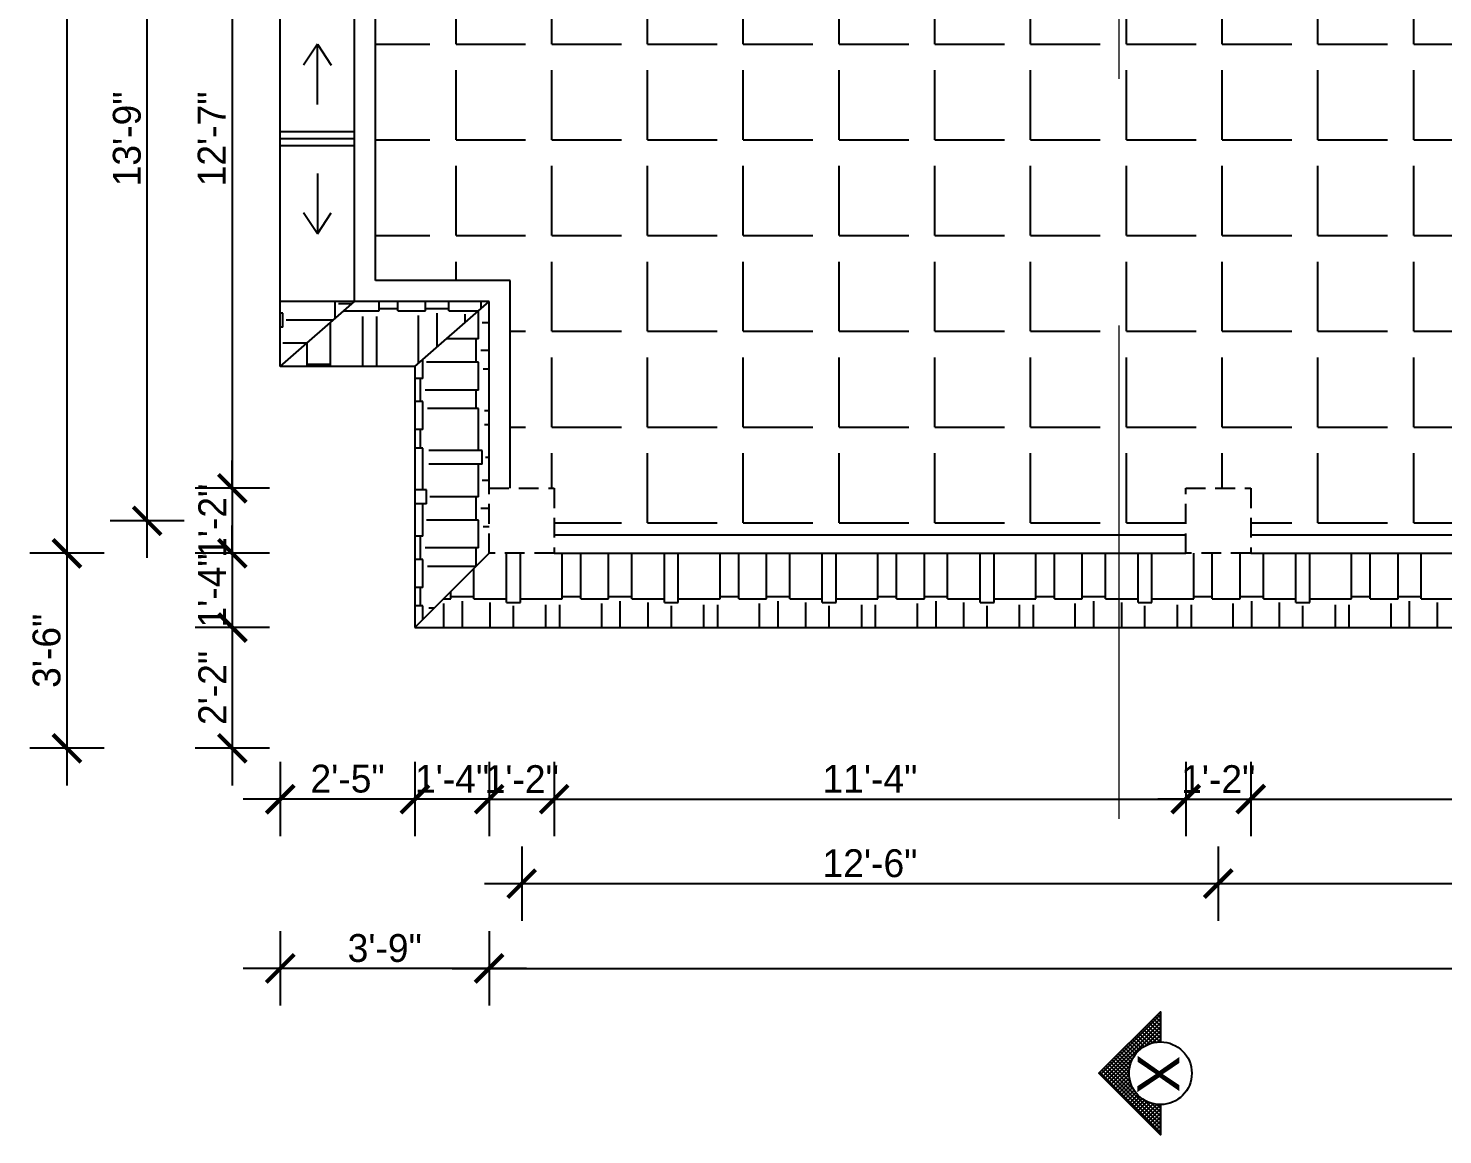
# Model space of a CAD drawing. Header units: inches. Extents: x 3672 to 10975, y -27382 to -746.
# Drawn here: x 8236.9 to 8541.5, y -26492.7 to -26254.3 of the extents above; entities that cross this region are included whole.
import ezdxf

# ---------------------------------------------------------------- set-up
doc = ezdxf.new("R2010")
doc.units = ezdxf.units.IN
doc.header["$LTSCALE"] = 17
doc.header["$MEASUREMENT"] = 0
doc.linetypes.add('21_FP_00$0$HIDDEN', pattern=[0.375, 0.25, -0.125])
doc.linetypes.add('PHANTOM2', pattern=[1.25, 0.625, -0.125, 0.125, -0.125, 0.125, -0.125])
for name, color, linetype, lineweight in [('25 BOT BAR', 12, 'Continuous', 25), ('aa_section_line', 2, 'PHANTOM2', 13), ('DOOR & WIN', 1, 'Continuous', 25), ('OUTLINE', 1, 'Continuous', 25)]:
    doc.layers.add(name, color=color, linetype=linetype, lineweight=lineweight)
doc.layers.add('A-Sect-Iden', color=111, linetype='Continuous')
doc.styles.add('ARCHITECTURE', font='stylu.ttf')
doc.styles.add('HEADING', font='swissel.ttf')
doc.dimstyles.new('8 SCALE', dxfattribs={"dimscale": 0, "dimtxt": 6, "dimasz": 6, "dimexe": 8, "dimexo": 8, "dimgap": 1.25, "dimtad": 1, "dimdec": 0, "dimzin": 3, "dimdsep": 46, "dimlunit": 4, "dimtxsty": 'ARCHITECTURE', "dimblk": 'ARCHTICK', "dimcen": 8, "dimdle": 8, "dimclrd": 5, "dimclre": 5, "dimclrt": 7, "dimadec": 0, "dimazin": 0, "dimtfac": 0.75, "dimtdec": 0, "dimtix": 1, "dimtmove": 2, "dimatfit": 3, "dimldrblk": 'ARCHTICK', "dimfxl": 8, "dimfxlon": 1, "dimtolj": 1, "dimtzin": 0, "dimlwd": -1, "dimlwe": -1, "dimarcsym": 0})
pattern_1 = [(0, (-1674.138, -7513.282), (25.5, 12), [6, -5, 7, -3, 9, -4]), (0, (-1668.138, -7512.782), (25.5, 12), [5, -19, 4, -6]), (0, (-1656.138, -7514.032), (25.5, 12), [3, -31]), (90, (-1674.1384, -7513.282), (-8.5, 12), [11.5, -36.5]), (90, (-1668.1384, -7513.282), (-8.5, 12), [11.25, -36.75]), (90, (-1663.1384, -7513.282), (-8.5, 12), [10.5, -37.5]), (90, (-1656.1384, -7514.032), (-8.5, 12), [11.5, -36.5]), (90, (-1653.1384, -7514.032), (-8.5, 12), [11.5, -36.5]), (90, (-1644.1384, -7513.282), (-8.5, 12), [11, -37])]

# ---------------------------------------------------------------- blocks, each defined once
blk = doc.blocks.new('_ArchTick')
at = {"color": 0, "linetype": 'ByBlock', "const_width": 0.15}
blk.add_lwpolyline([(-0.5, -0.5), (0.5, 0.5)], dxfattribs=at)
blk = doc.blocks.new('*D3347')
at = {"layer": '25 BOT BAR', "color": 5, "transparency": 16777216}
for p, q in [((8280.83, -26194.92), (8280.83, -26361.44)), ((8288.83, -26202.92), (8272.83, -26202.92)), ((8288.83, -26353.44), (8272.83, -26353.44))]:
    blk.add_line(p, q, dxfattribs=at)
at = {"layer": 'Defpoints', "color": 0, "transparency": 16777216}
for p in [(8336.15, -26202.92), (8280.83, -26353.44), (8336.15, -26353.44)]:
    blk.add_point(p, dxfattribs=at)
at = {"layer": '25 BOT BAR', "color": 5, "transparency": 16777216, "xscale": 6, "yscale": 6, "zscale": 6}
for p, rotation in [((8280.83, -26202.92), 90), ((8280.83, -26353.44), 270)]:
    blk.add_blockref('_ArchTick', p, dxfattribs=dict(at, rotation=rotation))
at = {"layer": '25 BOT BAR', "color": 7, "transparency": 16777216, "insert": (8276.37, -26278.18), "char_height": 6, "attachment_point": 5, "rotation": 90, "style": 'ARCHITECTURE'}
blk.add_mtext('\\A1;12\'-7"', dxfattribs=at)
blk = doc.blocks.new('*D3348')
at = {"layer": '25 BOT BAR', "color": 5, "transparency": 16777216}
for p, q in [((8280.83, -26353.44), (8280.83, -26347.44)), ((8288.83, -26353.44), (8272.83, -26353.44)), ((8280.83, -26353.44), (8280.83, -26367.44)), ((8288.83, -26367.44), (8272.83, -26367.44)), ((8280.83, -26367.44), (8280.83, -26373.44))]:
    blk.add_line(p, q, dxfattribs=at)
at = {"layer": 'Defpoints', "color": 0, "transparency": 16777216}
for p in [(8336.15, -26353.44), (8280.83, -26367.44), (8336.15, -26367.44)]:
    blk.add_point(p, dxfattribs=at)
at = {"layer": '25 BOT BAR', "color": 5, "transparency": 16777216, "xscale": 6, "yscale": 6, "zscale": 6}
for p, rotation in [((8280.83, -26353.44), 270), ((8280.83, -26367.44), 90)]:
    blk.add_blockref('_ArchTick', p, dxfattribs=dict(at, rotation=rotation))
at = {"layer": '25 BOT BAR', "color": 7, "transparency": 16777216, "insert": (8276.52, -26360.44), "char_height": 6, "attachment_point": 5, "rotation": 90, "style": 'ARCHITECTURE'}
blk.add_mtext('\\A1;1\'-2"', dxfattribs=at)
blk = doc.blocks.new('*D3349')
at = {"layer": '25 BOT BAR', "color": 5, "transparency": 16777216}
for p, q in [((8262.49, -26368.44), (8262.49, -26187.92)), ((8270.49, -26195.92), (8254.49, -26195.92)), ((8270.49, -26360.44), (8254.49, -26360.44))]:
    blk.add_line(p, q, dxfattribs=at)
at = {"layer": 'Defpoints', "color": 0, "transparency": 16777216}
for p in [(8262.49, -26195.92), (8343.15, -26195.92), (8343.15, -26360.44)]:
    blk.add_point(p, dxfattribs=at)
at = {"layer": '25 BOT BAR', "color": 5, "transparency": 16777216, "xscale": 6, "yscale": 6, "zscale": 6}
for p, rotation in [((8262.49, -26195.92), 90), ((8262.49, -26360.44), 270)]:
    blk.add_blockref('_ArchTick', p, dxfattribs=dict(at, rotation=rotation))
at = {"layer": '25 BOT BAR', "color": 7, "transparency": 16777216, "insert": (8258.14, -26278.18), "char_height": 6, "attachment_point": 5, "rotation": 90, "style": 'ARCHITECTURE'}
blk.add_mtext('\\A1;13\'-9"', dxfattribs=at)
blk = doc.blocks.new('*D3352')
at = {"layer": '25 BOT BAR', "color": 5, "transparency": 16777216}
for p, q in [((8245.21, -25899.44), (8245.21, -26375.44)), ((8253.21, -25907.44), (8237.21, -25907.44)), ((8253.21, -26367.44), (8237.21, -26367.44))]:
    blk.add_line(p, q, dxfattribs=at)
at = {"layer": 'Defpoints', "color": 0, "transparency": 16777216}
for p in [(8336.15, -25907.44), (8245.21, -26367.44), (8336.15, -26367.44)]:
    blk.add_point(p, dxfattribs=at)
at = {"layer": '25 BOT BAR', "color": 5, "transparency": 16777216, "xscale": 6, "yscale": 6, "zscale": 6}
for p, rotation in [((8245.21, -25907.44), 90), ((8245.21, -26367.44), 270)]:
    blk.add_blockref('_ArchTick', p, dxfattribs=dict(at, rotation=rotation))
at = {"layer": '25 BOT BAR', "color": 7, "transparency": 16777216, "insert": (8240.83, -26137.44), "char_height": 6, "attachment_point": 5, "rotation": 90, "style": 'ARCHITECTURE'}
blk.add_mtext('\\A1;38\'-4"', dxfattribs=at)
blk = doc.blocks.new('*D3353')
at = {"layer": '25 BOT BAR', "color": 5, "transparency": 16777216}
for p, q in [((8336.15, -26412.39), (8336.15, -26428.39)), ((8350.15, -26412.39), (8350.15, -26428.39)), ((8336.15, -26420.39), (8330.15, -26420.39)), ((8336.15, -26420.39), (8350.15, -26420.39)), ((8350.15, -26420.39), (8356.15, -26420.39))]:
    blk.add_line(p, q, dxfattribs=at)
at = {"layer": 'Defpoints', "color": 0, "transparency": 16777216}
for p in [(8336.15, -26367.44), (8350.15, -26367.44), (8350.15, -26420.39)]:
    blk.add_point(p, dxfattribs=at)
at = {"layer": '25 BOT BAR', "color": 5, "transparency": 16777216, "xscale": 6, "yscale": 6, "zscale": 6}
blk.add_blockref('_ArchTick', (8336.15, -26420.39), dxfattribs=at)
at = {"layer": '25 BOT BAR', "color": 5, "transparency": 16777216, "xscale": 6, "yscale": 6, "zscale": 6, "rotation": 180}
blk.add_blockref('_ArchTick', (8350.15, -26420.39), dxfattribs=at)
at = {"layer": '25 BOT BAR', "color": 7, "transparency": 16777216, "insert": (8343.15, -26416.08), "char_height": 6, "attachment_point": 5, "style": 'ARCHITECTURE'}
blk.add_mtext('\\A1;1\'-2"', dxfattribs=at)
blk = doc.blocks.new('*D3354')
at = {"layer": '25 BOT BAR', "color": 5, "transparency": 16777216}
for p, q in [((8350.15, -26412.39), (8350.15, -26428.39)), ((8486.15, -26412.39), (8486.15, -26428.39)), ((8342.15, -26420.39), (8494.15, -26420.39))]:
    blk.add_line(p, q, dxfattribs=at)
at = {"layer": 'Defpoints', "color": 0, "transparency": 16777216}
for p in [(8350.15, -26367.44), (8486.15, -26367.44), (8486.15, -26420.39)]:
    blk.add_point(p, dxfattribs=at)
at = {"layer": '25 BOT BAR', "color": 5, "transparency": 16777216, "xscale": 6, "yscale": 6, "zscale": 6, "rotation": 180}
blk.add_blockref('_ArchTick', (8350.15, -26420.39), dxfattribs=at)
at = {"layer": '25 BOT BAR', "color": 5, "transparency": 16777216, "xscale": 6, "yscale": 6, "zscale": 6}
blk.add_blockref('_ArchTick', (8486.15, -26420.39), dxfattribs=at)
at = {"layer": '25 BOT BAR', "color": 7, "transparency": 16777216, "insert": (8418.15, -26416.01), "char_height": 6, "attachment_point": 5, "style": 'ARCHITECTURE'}
blk.add_mtext('\\A1;11\'-4"', dxfattribs=at)
blk = doc.blocks.new('*D3355')
at = {"layer": '25 BOT BAR', "color": 5, "transparency": 16777216}
for p, q in [((8486.15, -26412.39), (8486.15, -26428.39)), ((8500.15, -26412.39), (8500.15, -26428.39)), ((8486.15, -26420.39), (8480.15, -26420.39)), ((8486.15, -26420.39), (8500.15, -26420.39)), ((8500.15, -26420.39), (8506.15, -26420.39))]:
    blk.add_line(p, q, dxfattribs=at)
at = {"layer": 'Defpoints', "color": 0, "transparency": 16777216}
for p in [(8486.15, -26367.44), (8500.15, -26367.44), (8500.15, -26420.39)]:
    blk.add_point(p, dxfattribs=at)
at = {"layer": '25 BOT BAR', "color": 5, "transparency": 16777216, "xscale": 6, "yscale": 6, "zscale": 6}
blk.add_blockref('_ArchTick', (8486.15, -26420.39), dxfattribs=at)
at = {"layer": '25 BOT BAR', "color": 5, "transparency": 16777216, "xscale": 6, "yscale": 6, "zscale": 6, "rotation": 180}
blk.add_blockref('_ArchTick', (8500.15, -26420.39), dxfattribs=at)
at = {"layer": '25 BOT BAR', "color": 7, "transparency": 16777216, "insert": (8493.15, -26416.08), "char_height": 6, "attachment_point": 5, "style": 'ARCHITECTURE'}
blk.add_mtext('\\A1;1\'-2"', dxfattribs=at)
blk = doc.blocks.new('*D3356')
at = {"layer": '25 BOT BAR', "color": 5, "transparency": 16777216}
for p, q in [((8500.15, -26412.39), (8500.15, -26428.39)), ((8654.15, -26412.39), (8654.15, -26428.39)), ((8492.15, -26420.39), (8662.15, -26420.39))]:
    blk.add_line(p, q, dxfattribs=at)
at = {"layer": 'Defpoints', "color": 0, "transparency": 16777216}
for p in [(8500.15, -26367.44), (8654.15, -26367.44), (8654.15, -26420.39)]:
    blk.add_point(p, dxfattribs=at)
at = {"layer": '25 BOT BAR', "color": 5, "transparency": 16777216, "xscale": 6, "yscale": 6, "zscale": 6, "rotation": 180}
blk.add_blockref('_ArchTick', (8500.15, -26420.39), dxfattribs=at)
at = {"layer": '25 BOT BAR', "color": 5, "transparency": 16777216, "xscale": 6, "yscale": 6, "zscale": 6}
blk.add_blockref('_ArchTick', (8654.15, -26420.39), dxfattribs=at)
at = {"layer": '25 BOT BAR', "color": 7, "transparency": 16777216, "insert": (8577.15, -26416.04), "char_height": 6, "attachment_point": 5, "style": 'ARCHITECTURE'}
blk.add_mtext('\\A1;12\'-10"', dxfattribs=at)
blk = doc.blocks.new('*D3360')
at = {"layer": '25 BOT BAR', "color": 5, "transparency": 16777216}
for p, q in [((8343.15, -26430.59), (8343.15, -26446.59)), ((8493.15, -26430.59), (8493.15, -26446.59)), ((8335.15, -26438.59), (8501.15, -26438.59))]:
    blk.add_line(p, q, dxfattribs=at)
at = {"layer": 'Defpoints', "color": 0, "transparency": 16777216}
for p in [(8343.15, -26360.44), (8493.15, -26360.44), (8493.15, -26438.59)]:
    blk.add_point(p, dxfattribs=at)
at = {"layer": '25 BOT BAR', "color": 5, "transparency": 16777216, "xscale": 6, "yscale": 6, "zscale": 6, "rotation": 180}
blk.add_blockref('_ArchTick', (8343.15, -26438.59), dxfattribs=at)
at = {"layer": '25 BOT BAR', "color": 5, "transparency": 16777216, "xscale": 6, "yscale": 6, "zscale": 6}
blk.add_blockref('_ArchTick', (8493.15, -26438.59), dxfattribs=at)
at = {"layer": '25 BOT BAR', "color": 7, "transparency": 16777216, "insert": (8418.15, -26434.23), "char_height": 6, "attachment_point": 5, "style": 'ARCHITECTURE'}
blk.add_mtext('\\A1;12\'-6"', dxfattribs=at)
blk = doc.blocks.new('*D3361')
at = {"layer": '25 BOT BAR', "color": 5, "transparency": 16777216}
for p, q in [((8493.15, -26430.59), (8493.15, -26446.59)), ((8661.15, -26430.59), (8661.15, -26446.59)), ((8485.15, -26438.59), (8669.15, -26438.59))]:
    blk.add_line(p, q, dxfattribs=at)
at = {"layer": 'Defpoints', "color": 0, "transparency": 16777216}
for p in [(8493.15, -26360.44), (8661.15, -26360.44), (8661.15, -26438.59)]:
    blk.add_point(p, dxfattribs=at)
at = {"layer": '25 BOT BAR', "color": 5, "transparency": 16777216, "xscale": 6, "yscale": 6, "zscale": 6, "rotation": 180}
blk.add_blockref('_ArchTick', (8493.15, -26438.59), dxfattribs=at)
at = {"layer": '25 BOT BAR', "color": 5, "transparency": 16777216, "xscale": 6, "yscale": 6, "zscale": 6}
blk.add_blockref('_ArchTick', (8661.15, -26438.59), dxfattribs=at)
at = {"layer": '25 BOT BAR', "color": 7, "transparency": 16777216, "insert": (8577.15, -26434.19), "char_height": 6, "attachment_point": 5, "style": 'ARCHITECTURE'}
blk.add_mtext('\\A1;14\'-0"', dxfattribs=at)
blk = doc.blocks.new('*D3363')
at = {"layer": '25 BOT BAR', "color": 5, "transparency": 16777216}
for p, q in [((8336.15, -26448.85), (8336.15, -26464.85)), ((8796.61, -26448.85), (8796.61, -26464.85)), ((8328.15, -26456.85), (8804.61, -26456.85))]:
    blk.add_line(p, q, dxfattribs=at)
at = {"layer": 'Defpoints', "color": 0, "transparency": 16777216}
for p in [(8336.15, -26367.44), (8796.61, -26367.44), (8796.61, -26456.85)]:
    blk.add_point(p, dxfattribs=at)
at = {"layer": '25 BOT BAR', "color": 5, "transparency": 16777216, "xscale": 6, "yscale": 6, "zscale": 6, "rotation": 180}
blk.add_blockref('_ArchTick', (8336.15, -26456.85), dxfattribs=at)
at = {"layer": '25 BOT BAR', "color": 5, "transparency": 16777216, "xscale": 6, "yscale": 6, "zscale": 6}
blk.add_blockref('_ArchTick', (8796.61, -26456.85), dxfattribs=at)
at = {"layer": '25 BOT BAR', "color": 7, "transparency": 16777216, "insert": (8566.38, -26452.47), "char_height": 6, "attachment_point": 5, "style": 'ARCHITECTURE'}
blk.add_mtext('\\A1;38\'-4"', dxfattribs=at)
blk = doc.blocks.new('*D3395')
at = {"layer": '25 BOT BAR', "color": 5, "transparency": 16777216}
for p, q in [((8280.83, -26367.44), (8280.83, -26361.44)), ((8288.83, -26367.44), (8272.83, -26367.44)), ((8280.83, -26367.44), (8280.83, -26383.44)), ((8288.83, -26383.44), (8272.83, -26383.44)), ((8280.83, -26383.44), (8280.83, -26389.44))]:
    blk.add_line(p, q, dxfattribs=at)
at = {"layer": 'Defpoints', "color": 0, "transparency": 16777216}
for p in [(8336.15, -26367.44), (8280.83, -26383.44), (8320.15, -26383.44)]:
    blk.add_point(p, dxfattribs=at)
at = {"layer": '25 BOT BAR', "color": 5, "transparency": 16777216, "xscale": 6, "yscale": 6, "zscale": 6}
for p, rotation in [((8280.83, -26367.44), 270), ((8280.83, -26383.44), 90)]:
    blk.add_blockref('_ArchTick', p, dxfattribs=dict(at, rotation=rotation))
at = {"layer": '25 BOT BAR', "color": 7, "transparency": 16777216, "insert": (8276.45, -26375.44), "char_height": 6, "attachment_point": 5, "rotation": 90, "style": 'ARCHITECTURE'}
blk.add_mtext('\\A1;1\'-4"', dxfattribs=at)
blk = doc.blocks.new('*D3396')
at = {"layer": '25 BOT BAR', "color": 5, "transparency": 16777216}
for p, q in [((8280.83, -26375.44), (8280.83, -26417.44)), ((8288.83, -26383.44), (8272.83, -26383.44)), ((8288.83, -26409.44), (8272.83, -26409.44))]:
    blk.add_line(p, q, dxfattribs=at)
at = {"layer": 'Defpoints', "color": 0, "transparency": 16777216}
for p in [(8320.15, -26383.44), (8280.83, -26409.44), (8642.15, -26409.44)]:
    blk.add_point(p, dxfattribs=at)
at = {"layer": '25 BOT BAR', "color": 5, "transparency": 16777216, "xscale": 6, "yscale": 6, "zscale": 6}
for p, rotation in [((8280.83, -26383.44), 90), ((8280.83, -26409.44), 270)]:
    blk.add_blockref('_ArchTick', p, dxfattribs=dict(at, rotation=rotation))
at = {"layer": '25 BOT BAR', "color": 7, "transparency": 16777216, "insert": (8276.52, -26396.44), "char_height": 6, "attachment_point": 5, "rotation": 90, "style": 'ARCHITECTURE'}
blk.add_mtext('\\A1;2\'-2"', dxfattribs=at)
blk = doc.blocks.new('*D3397')
at = {"layer": '25 BOT BAR', "color": 5, "transparency": 16777216}
for p, q in [((8245.21, -26359.44), (8245.21, -26417.44)), ((8253.21, -26367.44), (8237.21, -26367.44)), ((8253.21, -26409.44), (8237.21, -26409.44))]:
    blk.add_line(p, q, dxfattribs=at)
at = {"layer": 'Defpoints', "color": 0, "transparency": 16777216}
for p in [(8336.15, -26367.44), (8245.21, -26409.44), (8642.15, -26409.44)]:
    blk.add_point(p, dxfattribs=at)
at = {"layer": '25 BOT BAR', "color": 5, "transparency": 16777216, "xscale": 6, "yscale": 6, "zscale": 6}
for p, rotation in [((8245.21, -26367.44), 90), ((8245.21, -26409.44), 270)]:
    blk.add_blockref('_ArchTick', p, dxfattribs=dict(at, rotation=rotation))
at = {"layer": '25 BOT BAR', "color": 7, "transparency": 16777216, "insert": (8240.85, -26388.44), "char_height": 6, "attachment_point": 5, "rotation": 90, "style": 'ARCHITECTURE'}
blk.add_mtext('\\A1;3\'-6"', dxfattribs=at)
blk = doc.blocks.new('*D3399')
at = {"layer": '25 BOT BAR', "color": 5, "transparency": 16777216}
for p, q in [((8320.15, -26412.39), (8320.15, -26428.39)), ((8336.15, -26412.39), (8336.15, -26428.39)), ((8320.15, -26420.39), (8314.15, -26420.39)), ((8336.15, -26420.39), (8320.15, -26420.39)), ((8336.15, -26420.39), (8342.15, -26420.39))]:
    blk.add_line(p, q, dxfattribs=at)
at = {"layer": 'Defpoints', "color": 0, "transparency": 16777216}
for p in [(8336.15, -26367.44), (8320.15, -26383.44), (8320.15, -26420.39)]:
    blk.add_point(p, dxfattribs=at)
at = {"layer": '25 BOT BAR', "color": 5, "transparency": 16777216, "xscale": 6, "yscale": 6, "zscale": 6}
blk.add_blockref('_ArchTick', (8320.15, -26420.39), dxfattribs=at)
at = {"layer": '25 BOT BAR', "color": 5, "transparency": 16777216, "xscale": 6, "yscale": 6, "zscale": 6, "rotation": 180}
blk.add_blockref('_ArchTick', (8336.15, -26420.39), dxfattribs=at)
at = {"layer": '25 BOT BAR', "color": 7, "transparency": 16777216, "insert": (8328.15, -26416.01), "char_height": 6, "attachment_point": 5, "style": 'ARCHITECTURE'}
blk.add_mtext('\\A1;1\'-4"', dxfattribs=at)
blk = doc.blocks.new('*D3400')
at = {"layer": '25 BOT BAR', "color": 5, "transparency": 16777216}
for p, q in [((8291.15, -26412.39), (8291.15, -26428.39)), ((8320.15, -26412.39), (8320.15, -26428.39)), ((8328.15, -26420.39), (8283.15, -26420.39))]:
    blk.add_line(p, q, dxfattribs=at)
at = {"layer": 'Defpoints', "color": 0, "transparency": 16777216}
for p in [(8291.15, -26211.44), (8320.15, -26383.44), (8291.15, -26420.39)]:
    blk.add_point(p, dxfattribs=at)
at = {"layer": '25 BOT BAR', "color": 5, "transparency": 16777216, "xscale": 6, "yscale": 6, "zscale": 6, "rotation": 180}
blk.add_blockref('_ArchTick', (8291.15, -26420.39), dxfattribs=at)
at = {"layer": '25 BOT BAR', "color": 5, "transparency": 16777216, "xscale": 6, "yscale": 6, "zscale": 6}
blk.add_blockref('_ArchTick', (8320.15, -26420.39), dxfattribs=at)
at = {"layer": '25 BOT BAR', "color": 7, "transparency": 16777216, "insert": (8305.65, -26416.01), "char_height": 6, "attachment_point": 5, "style": 'ARCHITECTURE'}
blk.add_mtext('\\A1;2\'-5"', dxfattribs=at)
blk = doc.blocks.new('*D3401')
at = {"layer": '25 BOT BAR', "color": 5, "transparency": 16777216}
for p, q in [((8291.15, -26448.85), (8291.15, -26464.85)), ((8336.15, -26448.85), (8336.15, -26464.85)), ((8344.15, -26456.85), (8283.15, -26456.85))]:
    blk.add_line(p, q, dxfattribs=at)
at = {"layer": 'Defpoints', "color": 0, "transparency": 16777216}
for p in [(8291.15, -26211.44), (8336.15, -26367.44), (8291.15, -26456.85)]:
    blk.add_point(p, dxfattribs=at)
at = {"layer": '25 BOT BAR', "color": 5, "transparency": 16777216, "xscale": 6, "yscale": 6, "zscale": 6, "rotation": 180}
blk.add_blockref('_ArchTick', (8291.15, -26456.85), dxfattribs=at)
at = {"layer": '25 BOT BAR', "color": 5, "transparency": 16777216, "xscale": 6, "yscale": 6, "zscale": 6}
blk.add_blockref('_ArchTick', (8336.15, -26456.85), dxfattribs=at)
at = {"layer": '25 BOT BAR', "color": 7, "transparency": 16777216, "insert": (8313.65, -26452.5), "char_height": 6, "attachment_point": 5, "style": 'ARCHITECTURE'}
blk.add_mtext('\\A1;3\'-9"', dxfattribs=at)

msp = doc.modelspace()

# ---------------------------------------------------------------- hatches: boundary and pattern name
at = {"layer": 'A-Sect-Iden', "ltscale": 0.5}
h = msp.add_hatch(dxfattribs=at)
h.set_pattern_fill('ANSI37', color=2, scale=5, style=0)
h.set_pattern_definition([(45, (-17368.3672, -32660.95), (-0.441941738, 0.441941738), []), (135, (-17368.3672, -32660.95), (-0.441941738, -0.441941738), [])])
h.paths.add_polyline_path([(8480.71, -26486.18), (8480.71, -26492.67), (8467.46, -26479.43), (8480.71, -26466.19), (8480.71, -26472.68, 1)])
at = {"layer": 'OUTLINE'}
h = msp.add_hatch(dxfattribs=at)
h.set_pattern_fill('ANGLE', color=8, scale=75)
h.set_pattern_definition([(0, (-1674.138, -4745.884), (0, 20.625), [15, -5.625]), (90, (-1674.138, -4745.884), (-20.625, 1e-15), [15, -5.625])])
h.paths.add_polyline_path([(8656.65, -26110.44), (8656.65, -26108.84), (8656.65, -26074.44), (8654.15, -26074.44), (8654.15, -26071.94), (8536.15, -26071.94), (8534.55, -26071.94), (8500.15, -26071.94), (8500.15, -26074.44), (8486.15, -26074.44), (8486.15, -26071.94), (8484.55, -26071.94), (8471.72, -26071.94), (8471.71, -26363.44), (8486.15, -26363.44), (8486.15, -26353.44), (8500.15, -26353.44), (8500.15, -26363.44), (8654.15, -26363.44), (8654.15, -26353.44), (8668.15, -26353.44), (8668.15, -26363.44), (8782.61, -26363.44), (8782.61, -26353.44), (8792.61, -26353.44), (8792.61, -26250.92), (8768.11, -26250.92), (8766.78, -26250.92), (8738.11, -26250.92), (8734.15, -26250.92), (8732.82, -26250.92), (8704.15, -26250.92), (8656.65, -26250.92), (8656.65, -26202.92), (8654.15, -26202.92), (8654.15, -26188.92), (8656.65, -26188.92)])
h.paths.add_polyline_path([(8500.15, -26188.92), (8500.15, -26202.92), (8486.15, -26202.92), (8486.15, -26188.92)], flags=16)
h.paths.add_polyline_path([(8471.72, -26071.94), (8450.15, -26071.94), (8350.15, -26071.94), (8350.15, -26074.44), (8340.15, -26074.44), (8340.15, -26188.92), (8350.15, -26188.92), (8350.15, -26202.92), (8340.65, -26202.92), (8340.65, -26247.68), (8311.65, -26247.68), (8311.65, -26308.68), (8340.65, -26308.68), (8340.65, -26353.44), (8350.15, -26353.44), (8350.15, -26363.44), (8471.71, -26363.44)])
h.paths.add_polyline_path([(8509.02, -26218.62), (8566.63, -26218.62), (8566.63, -26208.32), (8509.02, -26208.32)], flags=24)
h = msp.add_hatch(dxfattribs=at)
h.set_pattern_fill('AR-RSHKE', color=8, angle=90)
h.set_pattern_definition([(90, (-2521.061, -5639.203), (-12, 25.5), [6, -5, 7, -3, 9, -4]), (90, (-2521.561, -5633.203), (-12, 25.5), [5, -19, 4, -6]), (90, (-2520.311, -5621.203), (-12, 25.5), [3, -31]), (180, (-2521.061, -5639.203), (-12, -8.5), [11.5, -36.5]), (180, (-2521.061, -5633.203), (-12, -8.5), [11.25, -36.75]), (180, (-2521.061, -5628.203), (-12, -8.5), [10.5, -37.5]), (180, (-2520.311, -5621.203), (-12, -8.5), [11.5, -36.5]), (180, (-2520.311, -5618.203), (-12, -8.5), [11.5, -36.5]), (180, (-2521.061, -5609.203), (-12, -8.5), [11, -37])])
h.paths.add_polyline_path([(8307.15, -26313.18), (8291.15, -26313.18), (8291.15, -26327.18)])
h = msp.add_hatch(dxfattribs=at)
h.set_pattern_fill('AR-RSHKE', color=8)
h.set_pattern_definition([(0, (-2521.061, -5639.203), (25.5, 12), [6, -5, 7, -3, 9, -4]), (0, (-2515.061, -5638.703), (25.5, 12), [5, -19, 4, -6]), (0, (-2503.061, -5639.953), (25.5, 12), [3, -31]), (90, (-2521.061, -5639.203), (-8.5, 12), [11.5, -36.5]), (90, (-2515.061, -5639.203), (-8.5, 12), [11.25, -36.75]), (90, (-2510.061, -5639.203), (-8.5, 12), [10.5, -37.5]), (90, (-2503.061, -5639.953), (-8.5, 12), [11.5, -36.5]), (90, (-2500.061, -5639.953), (-8.5, 12), [11.5, -36.5]), (90, (-2491.061, -5639.203), (-8.5, 12), [11, -37])])
h.paths.add_polyline_path([(8307.15, -26313.18), (8291.15, -26327.18), (8320.15, -26327.18), (8336.15, -26313.18)])
h = msp.add_hatch(dxfattribs=at)
h.set_pattern_fill('AR-RSHKE', color=8, angle=90)
h.set_pattern_definition([(90, (-1674.138, -7513.282), (-12, 25.5), [6, -5, 7, -3, 9, -4]), (90, (-1674.638, -7507.282), (-12, 25.5), [5, -19, 4, -6]), (90, (-1673.388, -7495.282), (-12, 25.5), [3, -31]), (180, (-1674.1384, -7513.282), (-12, -8.5), [11.5, -36.5]), (180, (-1674.1384, -7507.282), (-12, -8.5), [11.25, -36.75]), (180, (-1674.1384, -7502.282), (-12, -8.5), [10.5, -37.5]), (180, (-1673.3884, -7495.282), (-12, -8.5), [11.5, -36.5]), (180, (-1673.3884, -7492.282), (-12, -8.5), [11.5, -36.5]), (180, (-1674.1384, -7483.282), (-12, -8.5), [11, -37])])
h.paths.add_polyline_path([(8336.15, -26313.18), (8320.15, -26327.18), (8320.15, -26383.44), (8336.15, -26367.44), (8336.15, -26353.44)])
h = msp.add_hatch(dxfattribs=at)
h.set_pattern_fill('AR-RSHKE', color=8)
h.set_pattern_definition(pattern_1)
h.paths.add_polyline_path([(8471.71, -26367.44), (8350.15, -26367.44), (8336.15, -26367.44), (8320.15, -26383.44), (8471.71, -26383.44)])
h = msp.add_hatch(dxfattribs=at)
h.set_pattern_fill('AR-RSHKE', color=8)
h.set_pattern_definition(pattern_1)
h.paths.add_polyline_path([(8654.15, -26367.44), (8500.15, -26367.44), (8486.15, -26367.44), (8471.71, -26367.44), (8471.71, -26383.44), (8642.15, -26383.44)])

# ---------------------------------------------------------------- linework, layer by layer
at = {"layer": '25 BOT BAR'}
for p, q in [((8291.15, -26327.18), (8291.15, -26229.18)), ((8307.15, -26313.18), (8307.15, -26243.18)), ((8311.65, -26308.68), (8311.65, -26247.68)), ((8307.15, -26276.68), (8291.15, -26276.68)), ((8307.15, -26278.18), (8291.15, -26278.18)), ((8307.15, -26279.68), (8291.15, -26279.68)), ((8340.65, -26308.68), (8311.65, -26308.68)), ((8340.65, -26353.44), (8340.65, -26308.68)), ((8336.15, -26313.18), (8291.15, -26313.18)), ((8291.15, -26327.18), (8307.15, -26313.18)), ((8320.15, -26327.18), (8336.15, -26313.18)), ((8336.15, -26353.44), (8336.15, -26313.18)), ((8320.15, -26327.18), (8291.15, -26327.18)), ((8320.15, -26327.18), (8320.15, -26383.44)), ((8350.15, -26363.44), (8486.15, -26363.44)), ((8320.15, -26383.44), (8336.15, -26367.44)), ((8350.15, -26367.44), (8486.15, -26367.44))]:
    msp.add_line(p, q, dxfattribs=at)
at = {"layer": '25 BOT BAR', "linetype": '21_FP_00$0$HIDDEN'}
for points in [[(8336.15, -26353.44), (8350.15, -26353.44), (8350.15, -26367.44), (8336.15, -26367.44)], [(8486.15, -26353.44), (8500.15, -26353.44), (8500.15, -26367.44), (8486.15, -26367.44)]]:
    msp.add_lwpolyline(points, close=True, dxfattribs=at)
at = {"layer": 'A-Sect-Iden', "ltscale": 0.5}
msp.add_lwpolyline([(8480.71, -26486.18), (8480.71, -26492.67), (8467.46, -26479.43), (8480.71, -26466.19), (8480.71, -26472.68)], dxfattribs=at)
msp.add_circle((8480.71, -26479.43), 6.75, dxfattribs=at)
at = {"layer": 'aa_section_line', "linetype": '21_FP_00$0$HIDDEN', "ltscale": 25}
msp.add_line((8471.72, -25840.25), (8471.71, -26466.6), dxfattribs=at)
at = {"layer": 'DOOR & WIN'}
for p, q in [((8500.15, -26363.44), (8654.15, -26363.44)), ((8500.15, -26367.44), (8654.15, -26367.44)), ((8320.15, -26383.44), (8642.15, -26383.44))]:
    msp.add_line(p, q, dxfattribs=at)
at = {"layer": 'OUTLINE'}
for p, q in [((8299.15, -26257.77), (8296.15, -26262.27)), ((8299.15, -26270.77), (8299.15, -26257.77)), ((8299.15, -26257.77), (8302.15, -26262.27)), ((8299.15, -26285.6), (8299.15, -26298.6)), ((8299.15, -26298.6), (8296.15, -26294.1)), ((8299.15, -26298.6), (8302.15, -26294.1))]:
    msp.add_line(p, q, dxfattribs=at)

# ---------------------------------------------------------------- texts
at = {"layer": 'A-Sect-Iden', "ltscale": 0.5, "insert": (8480.26, -26479.58), "char_height": 9, "width": 12.25, "attachment_point": 5, "rotation": 269.8551, "style": 'HEADING'}
msp.add_mtext('X', dxfattribs=at)

# ---------------------------------------------------------------- dimensions: what is measured, and where the dimension line sits
at = {"layer": '25 BOT BAR'}
for base, p1, p2, picture, middle in [((8245.21, -26367.44), (8336.15, -25907.44), (8336.15, -26367.44), '*D3352', (8240.83, -26137.44)), ((8262.49, -26195.92), (8343.15, -26360.44), (8343.15, -26195.92), '*D3349', (8258.14, -26278.18)), ((8280.83, -26353.44), (8336.15, -26202.92), (8336.15, -26353.44), '*D3347', (8276.37, -26278.18)), ((8280.83, -26367.44), (8336.15, -26353.44), (8336.15, -26367.44), '*D3348', (8276.52, -26360.44)), ((8245.21, -26409.44), (8336.15, -26367.44), (8642.15, -26409.44), '*D3397', (8240.85, -26388.44)), ((8280.83, -26383.44), (8336.15, -26367.44), (8320.15, -26383.44), '*D3395', (8276.45, -26375.44)), ((8280.83, -26409.44), (8320.15, -26383.44), (8642.15, -26409.44), '*D3396', (8276.52, -26396.44))]:
    dim = msp.add_linear_dim(base=base, p1=p1, p2=p2, angle=90, dimstyle='8 SCALE', override={"dimscale": 1}, dxfattribs=at)
    dim.commit()
    dim.dimension.update_dxf_attribs({"geometry": picture, "text_midpoint": middle})
for base, p1, p2, picture, middle in [((8291.15, -26420.39), (8320.15, -26383.44), (8291.15, -26211.44), '*D3400', (8305.65, -26416.01)), ((8291.15, -26456.85), (8336.15, -26367.44), (8291.15, -26211.44), '*D3401', (8313.65, -26452.5)), ((8493.15, -26438.59), (8343.15, -26360.44), (8493.15, -26360.44), '*D3360', (8418.15, -26434.23)), ((8661.15, -26438.59), (8493.15, -26360.44), (8661.15, -26360.44), '*D3361', (8577.15, -26434.19)), ((8320.15, -26420.39), (8336.15, -26367.44), (8320.15, -26383.44), '*D3399', (8328.15, -26416.01)), ((8796.61, -26456.85), (8336.15, -26367.44), (8796.61, -26367.44), '*D3363', (8566.38, -26452.47)), ((8350.15, -26420.39), (8336.15, -26367.44), (8350.15, -26367.44), '*D3353', (8343.15, -26416.08)), ((8486.15, -26420.39), (8350.15, -26367.44), (8486.15, -26367.44), '*D3354', (8418.15, -26416.01)), ((8500.15, -26420.39), (8486.15, -26367.44), (8500.15, -26367.44), '*D3355', (8493.15, -26416.08)), ((8654.15, -26420.39), (8500.15, -26367.44), (8654.15, -26367.44), '*D3356', (8577.15, -26416.04))]:
    dim = msp.add_linear_dim(base=base, p1=p1, p2=p2, dimstyle='8 SCALE', override={"dimscale": 1}, dxfattribs=at)
    dim.commit()
    dim.dimension.update_dxf_attribs({"geometry": picture, "text_midpoint": middle})

doc.saveas('drawing.dxf')
